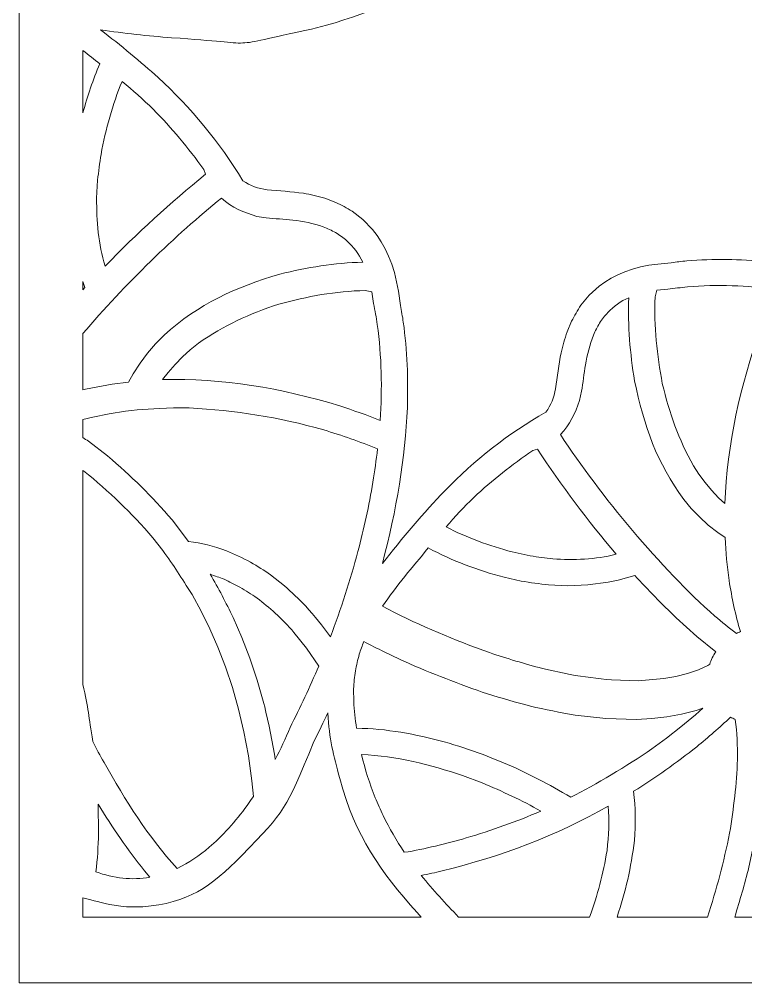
# Model space of a CAD drawing. Header units: centimetres. Extents: x -9.5 to 7.2, y -13.8 to 13.8.
# Drawn here: x 0.095 to 3.713, y -13.847 to -9.052 of the extents above; entities that cross this region are included whole.
import ezdxf

# ---------------------------------------------------------------- set-up
doc = ezdxf.new("R2010")
doc.units = ezdxf.units.CM
doc.header["$MEASUREMENT"] = 0
doc.layers.add('layer 1', color=7, linetype='Continuous')

msp = doc.modelspace()

# ---------------------------------------------------------------- linework, layer by layer
at = {"layer": 'layer 1', "color": 242, "lineweight": 9}
for points, knots in [([(0.09502, 13.84713), (0.09502, 13.84713), (7.15989, 13.84713), (7.15989, 13.84713), (7.15989, 13.84713), (7.15989, 13.84713), (7.15989, -13.84713), (7.15989, -13.84713), (7.15989, -13.84713), (7.15989, -13.84713), (0.09502, -13.84713), (0.09502, -13.84713), (0.09502, -13.84713), (0.09502, -13.84713), (0.09502, 13.84713), (0.09502, 13.84713)], [0, 0, 0, 0, 0.2, 0.2, 0.2, 0.2, 0.4, 0.4, 0.4, 0.4, 0.6, 0.6, 0.6, 0.6, 1, 1, 1, 1]), ([(4.87323, -10.56734), (4.75307, -10.39796), (4.66368, -10.22012), (4.59922, -9.97382), (4.59922, -9.97382), (4.55261, -9.79555), (4.52804, -9.69434), (4.52184, -9.46292), (4.52184, -9.46292), (4.5225, -9.41714), (4.52495, -9.37311), (4.52938, -9.32741), (4.52938, -9.32741), (4.53545, -9.2842), (4.543, -9.2426), (4.55261, -9.19983), (4.55261, -9.19983), (4.56361, -9.1589), (4.57574, -9.11968), (4.58988, -9.07956), (4.58988, -9.07956), (4.60503, -9.04094), (4.62126, -9.00362), (4.639, -8.96611), (4.639, -8.96611), (4.66907, -8.9072), (4.70154, -8.85163), (4.7371, -8.79662), (4.7371, -8.79662), (4.7371, -8.79662), (4.74194, -8.78655), (4.74194, -8.78655), (4.74194, -8.78655), (4.74194, -8.78655), (4.74303, -8.78757), (4.74303, -8.78757), (4.74303, -8.78757), (4.75006, -8.77668), (4.75728, -8.76591), (4.76459, -8.75505), (4.76459, -8.75505), (4.80244, -8.7011), (4.84437, -8.64411), (4.88851, -8.58619), (4.88851, -8.58619), (4.85339, -8.59857), (4.81787, -8.6097), (4.7818, -8.61961), (4.7818, -8.61961), (4.74714, -8.6284), (4.71259, -8.63584), (4.67748, -8.64217), (4.67748, -8.64217), (4.65079, -8.64638), (4.62432, -8.64989), (4.59754, -8.65283), (4.59754, -8.65283), (4.35701, -8.67322), (4.16492, -8.64177), (3.91823, -8.50089), (3.91823, -8.50089), (3.91823, -8.50089), (3.88053, -8.47791), (3.88053, -8.47791), (3.88053, -8.47791), (3.65664, -8.33381), (3.76128, -8.41428), (3.5692, -8.21804), (3.5692, -8.21804), (3.50333, -8.14953), (3.44054, -8.07831), (3.37989, -8.00482), (3.37989, -8.00482), (3.26994, -7.86789), (3.19606, -7.75574), (3.14849, -7.57068), (3.14849, -7.57068), (3.1384, -7.53138), (3.13041, -7.49946), (3.12424, -7.46651), (3.12424, -7.46651), (3.11214, -7.50185), (3.09953, -7.53696), (3.08623, -7.57167), (3.08623, -7.57167), (3.08623, -7.57167), (3.08551, -7.58812), (3.08551, -7.58812), (3.08551, -7.58812), (3.08551, -7.58812), (3.08009, -7.58768), (3.08009, -7.58768), (3.08009, -7.58768), (3.0222, -7.73876), (2.95631, -7.883), (2.88209, -8.02257), (2.88209, -8.02257), (2.84672, -8.0862), (2.81016, -8.14768), (2.77142, -8.20822), (2.77142, -8.20822), (2.74137, -8.25312), (2.71084, -8.29682), (2.67921, -8.33996), (2.67921, -8.33996), (2.3887, -8.71837), (2.10338, -8.9461), (1.62459, -9.0817), (1.62459, -9.0817), (1.62459, -9.0817), (1.54985, -9.10034), (1.54985, -9.10034), (1.54985, -9.10034), (1.09719, -9.19826), (1.32343, -9.17295), (0.85405, -9.14365), (0.85405, -9.14365), (0.73561, -9.13499), (0.61775, -9.12162), (0.50006, -9.10447), (0.50006, -9.10447), (0.60062, -9.18146), (0.70139, -9.26452), (0.78619, -9.34145), (0.78619, -9.34145), (0.94824, -9.49129), (1.09329, -9.66312), (1.20892, -9.85603), (1.20892, -9.85603), (1.24638, -9.88111), (1.28647, -9.89461), (1.32918, -9.90007), (1.32918, -9.90007), (1.38987, -9.90604), (1.44999, -9.90888), (1.51085, -9.91786), (1.51085, -9.91786), (1.54679, -9.92417), (1.58127, -9.93214), (1.61667, -9.9426), (1.61667, -9.9426), (1.61667, -9.9426), (1.67163, -9.96297), (1.67163, -9.96297), (1.67163, -9.96297), (1.70034, -9.97632), (1.72637, -9.99044), (1.75355, -10.00747), (1.75355, -10.00747), (1.75355, -10.00747), (1.80602, -10.04795), (1.80602, -10.04795), (1.80602, -10.04795), (1.80602, -10.04795), (1.85475, -10.09842), (1.85475, -10.09842), (1.85475, -10.09842), (1.85475, -10.09842), (1.87724, -10.12755), (1.87724, -10.12755), (1.87724, -10.12755), (1.87724, -10.12755), (1.89813, -10.15924), (1.89813, -10.15924), (1.89813, -10.15924), (1.89813, -10.15924), (1.91738, -10.1936), (1.91738, -10.1936), (1.91738, -10.1936), (1.91738, -10.1936), (1.93472, -10.2307), (1.93472, -10.2307), (1.93472, -10.2307), (1.93472, -10.2307), (1.95006, -10.27037), (1.95006, -10.27037), (1.95006, -10.27037), (1.95006, -10.27037), (1.96329, -10.31273), (1.96329, -10.31273), (1.96329, -10.31273), (1.96329, -10.31273), (1.97438, -10.35787), (1.97438, -10.35787), (1.97438, -10.35787), (1.97438, -10.35787), (1.98325, -10.40583), (1.98325, -10.40583), (1.98325, -10.40583), (1.98325, -10.40583), (1.99393, -10.47567), (1.99393, -10.47567), (1.99393, -10.47567), (1.99896, -10.5035), (2.00363, -10.53118), (2.00786, -10.55911), (2.00786, -10.55911), (2.02744, -10.70201), (2.03237, -10.84221), (2.02787, -10.98474), (2.02787, -10.98474), (2.01706, -11.2327), (1.97449, -11.49522), (1.90353, -11.76111), (1.90353, -11.76111), (1.99978, -11.6368), (2.11268, -11.5043), (2.21386, -11.39885), (2.21386, -11.39885), (2.36304, -11.24637), (2.53148, -11.11197), (2.71769, -11.00805), (2.71769, -11.00805), (2.74323, -10.97226), (2.75837, -10.93322), (2.76611, -10.89107), (2.76611, -10.89107), (2.77543, -10.8311), (2.78188, -10.77149), (2.79401, -10.71155), (2.79401, -10.71155), (2.80218, -10.67616), (2.81174, -10.64243), (2.82363, -10.60777), (2.82363, -10.60777), (2.82363, -10.60777), (2.84607, -10.55435), (2.84607, -10.55435), (2.84607, -10.55435), (2.8602, -10.52659), (2.87488, -10.50151), (2.89237, -10.47544), (2.89237, -10.47544), (2.89237, -10.47544), (2.93329, -10.42566), (2.93329, -10.42566), (2.93329, -10.42566), (2.93329, -10.42566), (2.98314, -10.38005), (2.98314, -10.38005), (2.98314, -10.38005), (2.98314, -10.38005), (3.01156, -10.35939), (3.01156, -10.35939), (3.01156, -10.35939), (3.01156, -10.35939), (3.04229, -10.34038), (3.04229, -10.34038), (3.04229, -10.34038), (3.04229, -10.34038), (3.07544, -10.32329), (3.07544, -10.32329), (3.07544, -10.32329), (3.07544, -10.32329), (3.11084, -10.30808), (3.11084, -10.30808), (3.11084, -10.30808), (3.11084, -10.30808), (3.14856, -10.29518), (3.14856, -10.29518), (3.14856, -10.29518), (3.14856, -10.29518), (3.18875, -10.28439), (3.18875, -10.28439), (3.18875, -10.28439), (3.18875, -10.28439), (3.23128, -10.27595), (3.23128, -10.27595), (3.23128, -10.27595), (3.23128, -10.27595), (3.27625, -10.26984), (3.27625, -10.26984), (3.27625, -10.26984), (3.27625, -10.26984), (3.34185, -10.26319), (3.34185, -10.26319), (3.34185, -10.26319), (3.36782, -10.25978), (3.39385, -10.25673), (3.41995, -10.25417), (3.41995, -10.25417), (3.55374, -10.24283), (3.68405, -10.2459), (3.81587, -10.25847), (3.81587, -10.25847), (4.15421, -10.29513), (4.51754, -10.40228), (4.87323, -10.56734)], [0, 0, 0, 0, 0.0136986, 0.0136986, 0.0136986, 0.0136986, 0.0273973, 0.0273973, 0.0273973, 0.0273973, 0.0410959, 0.0410959, 0.0410959, 0.0410959, 0.0547945, 0.0547945, 0.0547945, 0.0547945, 0.0684932, 0.0684932, 0.0684932, 0.0684932, 0.0821918, 0.0821918, 0.0821918, 0.0821918, 0.0958904, 0.0958904, 0.0958904, 0.0958904, 0.109589, 0.109589, 0.109589, 0.109589, 0.1232877, 0.1232877, 0.1232877, 0.1232877, 0.1369863, 0.1369863, 0.1369863, 0.1369863, 0.1506849, 0.1506849, 0.1506849, 0.1506849, 0.1643836, 0.1643836, 0.1643836, 0.1643836, 0.1780822, 0.1780822, 0.1780822, 0.1780822, 0.1917808, 0.1917808, 0.1917808, 0.1917808, 0.2054795, 0.2054795, 0.2054795, 0.2054795, 0.2191781, 0.2191781, 0.2191781, 0.2191781, 0.2328767, 0.2328767, 0.2328767, 0.2328767, 0.2465753, 0.2465753, 0.2465753, 0.2465753, 0.260274, 0.260274, 0.260274, 0.260274, 0.2739726, 0.2739726, 0.2739726, 0.2739726, 0.2876712, 0.2876712, 0.2876712, 0.2876712, 0.3013699, 0.3013699, 0.3013699, 0.3013699, 0.3150685, 0.3150685, 0.3150685, 0.3150685, 0.3287671, 0.3287671, 0.3287671, 0.3287671, 0.3424658, 0.3424658, 0.3424658, 0.3424658, 0.3561644, 0.3561644, 0.3561644, 0.3561644, 0.369863, 0.369863, 0.369863, 0.369863, 0.3835616, 0.3835616, 0.3835616, 0.3835616, 0.3972603, 0.3972603, 0.3972603, 0.3972603, 0.4109589, 0.4109589, 0.4109589, 0.4109589, 0.4246575, 0.4246575, 0.4246575, 0.4246575, 0.4383562, 0.4383562, 0.4383562, 0.4383562, 0.4520548, 0.4520548, 0.4520548, 0.4520548, 0.4657534, 0.4657534, 0.4657534, 0.4657534, 0.4794521, 0.4794521, 0.4794521, 0.4794521, 0.4931507, 0.4931507, 0.4931507, 0.4931507, 0.5068493, 0.5068493, 0.5068493, 0.5068493, 0.5205479, 0.5205479, 0.5205479, 0.5205479, 0.5342466, 0.5342466, 0.5342466, 0.5342466, 0.5479452, 0.5479452, 0.5479452, 0.5479452, 0.5616438, 0.5616438, 0.5616438, 0.5616438, 0.5753425, 0.5753425, 0.5753425, 0.5753425, 0.5890411, 0.5890411, 0.5890411, 0.5890411, 0.6027397, 0.6027397, 0.6027397, 0.6027397, 0.6164384, 0.6164384, 0.6164384, 0.6164384, 0.630137, 0.630137, 0.630137, 0.630137, 0.6438356, 0.6438356, 0.6438356, 0.6438356, 0.6575342, 0.6575342, 0.6575342, 0.6575342, 0.6712329, 0.6712329, 0.6712329, 0.6712329, 0.6849315, 0.6849315, 0.6849315, 0.6849315, 0.6986301, 0.6986301, 0.6986301, 0.6986301, 0.7123288, 0.7123288, 0.7123288, 0.7123288, 0.7260274, 0.7260274, 0.7260274, 0.7260274, 0.739726, 0.739726, 0.739726, 0.739726, 0.7534247, 0.7534247, 0.7534247, 0.7534247, 0.7671233, 0.7671233, 0.7671233, 0.7671233, 0.7808219, 0.7808219, 0.7808219, 0.7808219, 0.7945205, 0.7945205, 0.7945205, 0.7945205, 0.8082192, 0.8082192, 0.8082192, 0.8082192, 0.8219178, 0.8219178, 0.8219178, 0.8219178, 0.8356164, 0.8356164, 0.8356164, 0.8356164, 0.8493151, 0.8493151, 0.8493151, 0.8493151, 0.8630137, 0.8630137, 0.8630137, 0.8630137, 0.8767123, 0.8767123, 0.8767123, 0.8767123, 0.890411, 0.890411, 0.890411, 0.890411, 0.9041096, 0.9041096, 0.9041096, 0.9041096, 0.9178082, 0.9178082, 0.9178082, 0.9178082, 0.9315068, 0.9315068, 0.9315068, 0.9315068, 0.9452055, 0.9452055, 0.9452055, 0.9452055, 0.9589041, 0.9589041, 0.9589041, 0.9589041, 0.9726027, 0.9726027, 0.9726027, 0.9726027, 1, 1, 1, 1]), ([(0.41219, -9.51688), (0.41219, -9.51688), (0.41219, -9.20721), (0.41219, -9.20721), (0.41219, -9.20721), (0.4402, -9.22907), (0.46809, -9.2512), (0.49605, -9.27332), (0.49605, -9.27332), (0.46235, -9.35237), (0.43472, -9.43352), (0.41219, -9.51688)], [0, 0, 0, 0, 0.25, 0.25, 0.25, 0.25, 0.5, 0.5, 0.5, 0.5, 1, 1, 1, 1]), ([(0.60695, -9.36119), (0.55924, -9.4771), (0.52577, -9.59822), (0.50228, -9.72396), (0.50228, -9.72396), (0.49543, -9.7668), (0.48981, -9.80926), (0.48532, -9.85274), (0.48532, -9.85274), (0.48532, -9.85274), (0.48033, -9.94285), (0.48033, -9.94285), (0.48033, -9.94285), (0.4798, -10.05578), (0.48855, -10.17009), (0.52261, -10.28046), (0.52261, -10.28046), (0.68049, -10.11749), (0.84773, -9.96489), (1.02294, -9.82347), (1.02294, -9.82347), (1.02294, -9.82347), (1.01445, -9.79954), (1.01445, -9.79954), (1.01445, -9.79954), (0.93713, -9.69253), (0.85421, -9.59206), (0.76176, -9.49973), (0.76176, -9.49973), (0.71189, -9.45082), (0.66042, -9.40496), (0.60695, -9.36119)], [0, 0, 0, 0, 0.1111111, 0.1111111, 0.1111111, 0.1111111, 0.2222222, 0.2222222, 0.2222222, 0.2222222, 0.3333333, 0.3333333, 0.3333333, 0.3333333, 0.4444444, 0.4444444, 0.4444444, 0.4444444, 0.5555556, 0.5555556, 0.5555556, 0.5555556, 0.6666667, 0.6666667, 0.6666667, 0.6666667, 0.7777778, 0.7777778, 0.7777778, 0.7777778, 1, 1, 1, 1]), ([(0.41219, -10.89685), (0.41219, -10.89685), (0.41219, -10.6162), (0.41219, -10.6162), (0.41219, -10.6162), (0.61895, -10.37224), (0.87523, -10.12496), (1.10228, -9.94169), (1.10228, -9.94169), (1.15433, -9.98804), (1.21487, -10.01511), (1.2786, -10.03257), (1.2786, -10.03257), (1.2786, -10.03257), (1.32475, -10.04027), (1.32475, -10.04027), (1.32475, -10.04027), (1.36887, -10.04461), (1.41309, -10.04685), (1.45739, -10.05146), (1.45739, -10.05146), (1.5096, -10.05786), (1.55834, -10.06742), (1.60921, -10.08493), (1.60921, -10.08493), (1.63046, -10.09341), (1.65025, -10.10258), (1.67078, -10.11362), (1.67078, -10.11362), (1.69058, -10.12603), (1.7081, -10.13852), (1.72648, -10.15378), (1.72648, -10.15378), (1.75896, -10.18499), (1.78652, -10.21882), (1.80626, -10.26083), (1.80626, -10.26083), (1.66558, -10.26401), (1.52816, -10.28695), (1.39319, -10.32026), (1.39319, -10.32026), (1.1731, -10.38455), (0.98809, -10.46856), (0.81656, -10.62346), (0.81656, -10.62346), (0.81656, -10.62346), (0.77431, -10.66661), (0.77431, -10.66661), (0.77431, -10.66661), (0.77431, -10.66661), (0.73416, -10.71315), (0.73416, -10.71315), (0.73416, -10.71315), (0.73416, -10.71315), (0.69649, -10.76312), (0.69649, -10.76312), (0.69649, -10.76312), (0.69649, -10.76312), (0.66156, -10.81666), (0.66156, -10.81666), (0.66156, -10.81666), (0.66156, -10.81666), (0.63876, -10.85763), (0.63876, -10.85763), (0.63876, -10.85763), (0.56652, -10.86569), (0.49636, -10.87892), (0.42543, -10.89346), (0.42543, -10.89346), (0.42543, -10.89346), (0.41219, -10.89685), (0.41219, -10.89685)], [0, 0, 0, 0, 0.0526316, 0.0526316, 0.0526316, 0.0526316, 0.1052632, 0.1052632, 0.1052632, 0.1052632, 0.1578947, 0.1578947, 0.1578947, 0.1578947, 0.2105263, 0.2105263, 0.2105263, 0.2105263, 0.2631579, 0.2631579, 0.2631579, 0.2631579, 0.3157895, 0.3157895, 0.3157895, 0.3157895, 0.3684211, 0.3684211, 0.3684211, 0.3684211, 0.4210526, 0.4210526, 0.4210526, 0.4210526, 0.4736842, 0.4736842, 0.4736842, 0.4736842, 0.5263158, 0.5263158, 0.5263158, 0.5263158, 0.5789474, 0.5789474, 0.5789474, 0.5789474, 0.6315789, 0.6315789, 0.6315789, 0.6315789, 0.6842105, 0.6842105, 0.6842105, 0.6842105, 0.7368421, 0.7368421, 0.7368421, 0.7368421, 0.7894737, 0.7894737, 0.7894737, 0.7894737, 0.8421053, 0.8421053, 0.8421053, 0.8421053, 0.8947368, 0.8947368, 0.8947368, 0.8947368, 1, 1, 1, 1]), ([(0.41219, -10.39862), (0.41219, -10.39862), (0.41219, -10.35689), (0.41219, -10.35689), (0.41219, -10.35689), (0.41219, -10.35689), (0.42231, -10.38752), (0.42231, -10.38752), (0.42231, -10.38752), (0.42231, -10.38752), (0.41219, -10.39862), (0.41219, -10.39862)], [0, 0, 0, 0, 0.25, 0.25, 0.25, 0.25, 0.5, 0.5, 0.5, 0.5, 1, 1, 1, 1]), ([(0.80904, -10.84548), (1.10416, -10.83661), (1.40175, -10.88761), (1.69098, -10.97599), (1.69098, -10.97599), (1.75882, -10.99805), (1.82581, -11.02166), (1.89264, -11.04824), (1.89264, -11.04824), (1.903, -10.88937), (1.90015, -10.73075), (1.8782, -10.57088), (1.8782, -10.57088), (1.87287, -10.53592), (1.86684, -10.5014), (1.85987, -10.46672), (1.85987, -10.46672), (1.85987, -10.46672), (1.85171, -10.40799), (1.85171, -10.40799), (1.85171, -10.40799), (1.85171, -10.40799), (1.81822, -10.40179), (1.81822, -10.40179), (1.81822, -10.40179), (1.67168, -10.40504), (1.52811, -10.43098), (1.38856, -10.46954), (1.38856, -10.46954), (1.23902, -10.51822), (1.11731, -10.57528), (0.98728, -10.6638), (0.98728, -10.6638), (0.98728, -10.6638), (0.94675, -10.69643), (0.94675, -10.69643), (0.94675, -10.69643), (0.94675, -10.69643), (0.90785, -10.73151), (0.90785, -10.73151), (0.90785, -10.73151), (0.90785, -10.73151), (0.87084, -10.76932), (0.87084, -10.76932), (0.87084, -10.76932), (0.87084, -10.76932), (0.83597, -10.80975), (0.83597, -10.80975), (0.83597, -10.80975), (0.83597, -10.80975), (0.80904, -10.84548), (0.80904, -10.84548)], [0, 0, 0, 0, 0.0714286, 0.0714286, 0.0714286, 0.0714286, 0.1428571, 0.1428571, 0.1428571, 0.1428571, 0.2142857, 0.2142857, 0.2142857, 0.2142857, 0.2857143, 0.2857143, 0.2857143, 0.2857143, 0.3571429, 0.3571429, 0.3571429, 0.3571429, 0.4285714, 0.4285714, 0.4285714, 0.4285714, 0.5, 0.5, 0.5, 0.5, 0.5714286, 0.5714286, 0.5714286, 0.5714286, 0.6428571, 0.6428571, 0.6428571, 0.6428571, 0.7142857, 0.7142857, 0.7142857, 0.7142857, 0.7857143, 0.7857143, 0.7857143, 0.7857143, 0.8571429, 0.8571429, 0.8571429, 0.8571429, 1, 1, 1, 1]), ([(3.60978, -11.46174), (3.6202, -11.16797), (3.68628, -10.87513), (3.78647, -10.59278), (3.78647, -10.59278), (3.81125, -10.52653), (3.83736, -10.46137), (3.86612, -10.3965), (3.86612, -10.3965), (3.71961, -10.37709), (3.57239, -10.37096), (3.42272, -10.38362), (3.42272, -10.38362), (3.38999, -10.38689), (3.35756, -10.39103), (3.32495, -10.39587), (3.32495, -10.39587), (3.32495, -10.39587), (3.27002, -10.40071), (3.27002, -10.40071), (3.27002, -10.40071), (3.27002, -10.40071), (3.26214, -10.43367), (3.26214, -10.43367), (3.26214, -10.43367), (3.25585, -10.57943), (3.271, -10.72368), (3.29788, -10.86447), (3.29788, -10.86447), (3.33354, -11.01578), (3.37874, -11.14001), (3.45263, -11.27423), (3.45263, -11.27423), (3.45263, -11.27423), (3.48033, -11.31643), (3.48033, -11.31643), (3.48033, -11.31643), (3.48033, -11.31643), (3.51042, -11.35707), (3.51042, -11.35707), (3.51042, -11.35707), (3.51042, -11.35707), (3.54309, -11.39604), (3.54309, -11.39604), (3.54309, -11.39604), (3.54309, -11.39604), (3.57836, -11.43293), (3.57836, -11.43293), (3.57836, -11.43293), (3.57836, -11.43293), (3.60978, -11.46174), (3.60978, -11.46174)], [0, 0, 0, 0, 0.0714286, 0.0714286, 0.0714286, 0.0714286, 0.1428571, 0.1428571, 0.1428571, 0.1428571, 0.2142857, 0.2142857, 0.2142857, 0.2142857, 0.2857143, 0.2857143, 0.2857143, 0.2857143, 0.3571429, 0.3571429, 0.3571429, 0.3571429, 0.4285714, 0.4285714, 0.4285714, 0.4285714, 0.5, 0.5, 0.5, 0.5, 0.5714286, 0.5714286, 0.5714286, 0.5714286, 0.6428571, 0.6428571, 0.6428571, 0.6428571, 0.7142857, 0.7142857, 0.7142857, 0.7142857, 0.7857143, 0.7857143, 0.7857143, 0.7857143, 0.8571429, 0.8571429, 0.8571429, 0.8571429, 1, 1, 1, 1]), ([(3.66677, -12.10851), (3.6733, -12.10523), (3.67993, -12.10229), (3.68671, -12.0996), (3.68671, -12.0996), (3.66131, -12.01686), (3.64502, -11.93145), (3.63004, -11.84573), (3.63004, -11.84573), (3.62106, -11.77433), (3.61325, -11.70383), (3.61035, -11.63162), (3.61035, -11.63162), (3.61035, -11.63162), (3.57382, -11.60664), (3.57382, -11.60664), (3.57382, -11.60664), (3.57382, -11.60664), (3.52632, -11.5689), (3.52632, -11.5689), (3.52632, -11.5689), (3.52632, -11.5689), (3.48235, -11.52863), (3.48235, -11.52863), (3.48235, -11.52863), (3.48235, -11.52863), (3.44181, -11.48606), (3.44181, -11.48606), (3.44181, -11.48606), (3.44181, -11.48606), (3.40443, -11.44165), (3.40443, -11.44165), (3.40443, -11.44165), (3.2716, -11.26234), (3.20538, -11.0737), (3.15967, -10.85135), (3.15967, -10.85135), (3.13736, -10.71538), (3.12478, -10.57749), (3.13066, -10.43751), (3.13066, -10.43751), (3.09051, -10.45473), (3.05742, -10.48017), (3.02638, -10.51071), (3.02638, -10.51071), (3.01114, -10.52809), (2.99841, -10.54472), (2.9856, -10.56376), (2.9856, -10.56376), (2.97412, -10.58352), (2.96433, -10.60259), (2.95515, -10.62331), (2.95515, -10.62331), (2.93573, -10.67283), (2.92375, -10.72077), (2.91448, -10.77228), (2.91448, -10.77228), (2.9075, -10.81597), (2.90257, -10.85984), (2.89581, -10.90348), (2.89581, -10.90348), (2.89581, -10.90348), (2.88568, -10.94892), (2.88568, -10.94892), (2.88568, -10.94892), (2.86556, -11.01127), (2.83657, -11.06979), (2.79036, -11.11885), (2.79036, -11.11885), (2.99177, -11.42457), (3.28983, -11.78519), (3.55942, -12.02213), (3.55942, -12.02213), (3.59481, -12.05161), (3.63021, -12.08055), (3.66677, -12.10851)], [0, 0, 0, 0, 0.05, 0.05, 0.05, 0.05, 0.1, 0.1, 0.1, 0.1, 0.15, 0.15, 0.15, 0.15, 0.2, 0.2, 0.2, 0.2, 0.25, 0.25, 0.25, 0.25, 0.3, 0.3, 0.3, 0.3, 0.35, 0.35, 0.35, 0.35, 0.4, 0.4, 0.4, 0.4, 0.45, 0.45, 0.45, 0.45, 0.5, 0.5, 0.5, 0.5, 0.55, 0.55, 0.55, 0.55, 0.6, 0.6, 0.6, 0.6, 0.65, 0.65, 0.65, 0.65, 0.7, 0.7, 0.7, 0.7, 0.75, 0.75, 0.75, 0.75, 0.8, 0.8, 0.8, 0.8, 0.85, 0.85, 0.85, 0.85, 0.9, 0.9, 0.9, 0.9, 1, 1, 1, 1]), ([(0.41219, -11.13331), (0.41219, -11.13331), (0.41219, -11.04413), (0.41219, -11.04413), (0.41219, -11.04413), (0.41219, -11.04413), (0.46158, -11.03139), (0.46158, -11.03139), (0.46158, -11.03139), (0.46158, -11.03139), (0.54281, -11.01478), (0.54281, -11.01478), (0.54281, -11.01478), (0.54281, -11.01478), (0.62376, -11.00202), (0.62376, -11.00202), (0.62376, -11.00202), (0.70783, -10.99266), (0.7627, -10.98975), (0.86337, -10.98514), (0.86337, -10.98514), (0.86337, -10.98514), (0.9414, -10.98567), (0.9414, -10.98567), (0.9414, -10.98567), (1.17108, -10.99919), (1.38497, -11.03105), (1.61141, -11.09551), (1.61141, -11.09551), (1.70212, -11.12316), (1.79112, -11.15356), (1.87961, -11.19013), (1.87961, -11.19013), (1.87961, -11.19013), (1.87973, -11.19021), (1.87973, -11.19021), (1.87973, -11.19021), (1.87259, -11.24553), (1.86541, -11.30058), (1.8566, -11.35551), (1.8566, -11.35551), (1.8366, -11.47252), (1.81163, -11.58685), (1.78202, -11.70074), (1.78202, -11.70074), (1.74297, -11.84558), (1.69725, -11.98666), (1.64463, -12.12553), (1.64463, -12.12553), (1.60631, -12.07144), (1.56538, -12.0219), (1.52152, -11.97283), (1.52152, -11.97283), (1.48714, -11.9373), (1.45288, -11.90433), (1.41615, -11.87187), (1.41615, -11.87187), (1.41615, -11.87187), (1.34705, -11.81761), (1.34705, -11.81761), (1.34705, -11.81761), (1.31422, -11.79488), (1.2817, -11.77388), (1.24748, -11.75388), (1.24748, -11.75388), (1.20745, -11.73244), (1.16816, -11.71376), (1.12659, -11.69706), (1.12659, -11.69706), (1.06397, -11.67431), (1.0027, -11.65759), (0.93795, -11.65084), (0.93795, -11.65084), (0.93795, -11.65084), (0.85584, -11.54353), (0.85584, -11.54353), (0.85584, -11.54353), (0.7553, -11.42541), (0.65174, -11.32511), (0.53531, -11.22495), (0.53531, -11.22495), (0.53531, -11.22495), (0.43922, -11.1519), (0.43922, -11.1519), (0.43922, -11.1519), (0.43021, -11.14566), (0.42121, -11.13945), (0.41219, -11.13331)], [0, 0, 0, 0, 0.0434783, 0.0434783, 0.0434783, 0.0434783, 0.0869565, 0.0869565, 0.0869565, 0.0869565, 0.1304348, 0.1304348, 0.1304348, 0.1304348, 0.173913, 0.173913, 0.173913, 0.173913, 0.2173913, 0.2173913, 0.2173913, 0.2173913, 0.2608696, 0.2608696, 0.2608696, 0.2608696, 0.3043478, 0.3043478, 0.3043478, 0.3043478, 0.3478261, 0.3478261, 0.3478261, 0.3478261, 0.3913043, 0.3913043, 0.3913043, 0.3913043, 0.4347826, 0.4347826, 0.4347826, 0.4347826, 0.4782609, 0.4782609, 0.4782609, 0.4782609, 0.5217391, 0.5217391, 0.5217391, 0.5217391, 0.5652174, 0.5652174, 0.5652174, 0.5652174, 0.6086957, 0.6086957, 0.6086957, 0.6086957, 0.6521739, 0.6521739, 0.6521739, 0.6521739, 0.6956522, 0.6956522, 0.6956522, 0.6956522, 0.7391304, 0.7391304, 0.7391304, 0.7391304, 0.7826087, 0.7826087, 0.7826087, 0.7826087, 0.826087, 0.826087, 0.826087, 0.826087, 0.8695652, 0.8695652, 0.8695652, 0.8695652, 0.9130435, 0.9130435, 0.9130435, 0.9130435, 1, 1, 1, 1]), ([(2.22081, -11.57812), (2.32529, -11.63211), (2.43544, -11.67229), (2.55061, -11.7028), (2.55061, -11.7028), (2.5899, -11.71205), (2.62892, -11.72), (2.66888, -11.72688), (2.66888, -11.72688), (2.66888, -11.72688), (2.75213, -11.73702), (2.75213, -11.73702), (2.75213, -11.73702), (2.85682, -11.74394), (2.96337, -11.7418), (3.06792, -11.71421), (3.06792, -11.71421), (2.92676, -11.54803), (2.79575, -11.3732), (2.6757, -11.19106), (2.6757, -11.19106), (2.6757, -11.19106), (2.653, -11.19807), (2.653, -11.19807), (2.653, -11.19807), (2.54884, -11.26893), (2.45055, -11.34558), (2.35908, -11.43211), (2.35908, -11.43211), (2.31053, -11.47883), (2.26478, -11.52746), (2.22081, -11.57812)], [0, 0, 0, 0, 0.1111111, 0.1111111, 0.1111111, 0.1111111, 0.2222222, 0.2222222, 0.2222222, 0.2222222, 0.3333333, 0.3333333, 0.3333333, 0.3333333, 0.4444444, 0.4444444, 0.4444444, 0.4444444, 0.5555556, 0.5555556, 0.5555556, 0.5555556, 0.6666667, 0.6666667, 0.6666667, 0.6666667, 0.7777778, 0.7777778, 0.7777778, 0.7777778, 1, 1, 1, 1]), ([(0.41219, -12.36304), (0.41219, -12.36304), (0.41219, -11.29713), (0.41219, -11.29713), (0.41219, -11.29713), (0.41219, -11.29713), (0.41565, -11.29968), (0.41565, -11.29968), (0.41565, -11.29968), (0.54226, -11.40194), (0.65279, -11.50642), (0.76006, -11.6323), (0.76006, -11.6323), (0.76006, -11.6323), (0.81045, -11.6963), (0.81045, -11.6963), (0.81045, -11.6963), (0.865, -11.77166), (0.90182, -11.8293), (0.95562, -11.91543), (0.95562, -11.91543), (0.95562, -11.91543), (1.00079, -11.99783), (1.00079, -11.99783), (1.00079, -11.99783), (1.00079, -11.99783), (1.04383, -12.0851), (1.04383, -12.0851), (1.04383, -12.0851), (1.04383, -12.0851), (1.08429, -12.17733), (1.08429, -12.17733), (1.08429, -12.17733), (1.08429, -12.17733), (1.12192, -12.27476), (1.12192, -12.27476), (1.12192, -12.27476), (1.12192, -12.27476), (1.15626, -12.37736), (1.15626, -12.37736), (1.15626, -12.37736), (1.15626, -12.37736), (1.1869, -12.48539), (1.1869, -12.48539), (1.1869, -12.48539), (1.1869, -12.48539), (1.21371, -12.59886), (1.21371, -12.59886), (1.21371, -12.59886), (1.21371, -12.59886), (1.23608, -12.71799), (1.23608, -12.71799), (1.23608, -12.71799), (1.23608, -12.71799), (1.25368, -12.84287), (1.25368, -12.84287), (1.25368, -12.84287), (1.25368, -12.84287), (1.26112, -12.92023), (1.26112, -12.92023), (1.26112, -12.92023), (1.20629, -13.00164), (1.14511, -13.07577), (1.07546, -13.14266), (1.07546, -13.14266), (1.07546, -13.14266), (1.04152, -13.17302), (1.04152, -13.17302), (1.04152, -13.17302), (0.99143, -13.21463), (0.93991, -13.25019), (0.88153, -13.27838), (0.88153, -13.27838), (0.73798, -13.1224), (0.62259, -12.93757), (0.51752, -12.75146), (0.51752, -12.75146), (0.49824, -12.71679), (0.47925, -12.68207), (0.46075, -12.64706), (0.46075, -12.64706), (0.44154, -12.51743), (0.43856, -12.48323), (0.41219, -12.36304)], [0, 0, 0, 0, 0.0454545, 0.0454545, 0.0454545, 0.0454545, 0.0909091, 0.0909091, 0.0909091, 0.0909091, 0.1363636, 0.1363636, 0.1363636, 0.1363636, 0.1818182, 0.1818182, 0.1818182, 0.1818182, 0.2272727, 0.2272727, 0.2272727, 0.2272727, 0.2727273, 0.2727273, 0.2727273, 0.2727273, 0.3181818, 0.3181818, 0.3181818, 0.3181818, 0.3636364, 0.3636364, 0.3636364, 0.3636364, 0.4090909, 0.4090909, 0.4090909, 0.4090909, 0.4545455, 0.4545455, 0.4545455, 0.4545455, 0.5, 0.5, 0.5, 0.5, 0.5454545, 0.5454545, 0.5454545, 0.5454545, 0.5909091, 0.5909091, 0.5909091, 0.5909091, 0.6363636, 0.6363636, 0.6363636, 0.6363636, 0.6818182, 0.6818182, 0.6818182, 0.6818182, 0.7272727, 0.7272727, 0.7272727, 0.7272727, 0.7727273, 0.7727273, 0.7727273, 0.7727273, 0.8181818, 0.8181818, 0.8181818, 0.8181818, 0.8636364, 0.8636364, 0.8636364, 0.8636364, 0.9090909, 0.9090909, 0.9090909, 0.9090909, 1, 1, 1, 1]), ([(1.93281, -11.98841), (2.09558, -12.07164), (2.26308, -12.14236), (2.43656, -12.20421), (2.43656, -12.20421), (2.52387, -12.23343), (2.61094, -12.25963), (2.7005, -12.283), (2.7005, -12.283), (2.7005, -12.283), (2.83821, -12.31302), (2.83821, -12.31302), (2.83821, -12.31302), (2.90708, -12.32465), (2.97471, -12.33371), (3.0447, -12.34019), (3.0447, -12.34019), (3.0447, -12.34019), (3.17829, -12.34368), (3.17829, -12.34368), (3.17829, -12.34368), (3.17829, -12.34368), (3.30547, -12.33324), (3.30547, -12.33324), (3.30547, -12.33324), (3.30547, -12.33324), (3.36585, -12.3225), (3.36585, -12.3225), (3.36585, -12.3225), (3.36585, -12.3225), (3.42366, -12.30786), (3.42366, -12.30786), (3.42366, -12.30786), (3.42366, -12.30786), (3.47877, -12.28909), (3.47877, -12.28909), (3.47877, -12.28909), (3.47877, -12.28909), (3.5249, -12.26891), (3.5249, -12.26891), (3.5249, -12.26891), (3.5249, -12.26891), (3.53412, -12.26231), (3.53412, -12.26231), (3.53412, -12.26231), (3.5411, -12.24015), (3.55125, -12.21912), (3.56387, -12.19983), (3.56387, -12.19983), (3.56387, -12.19983), (3.46923, -12.12301), (3.46923, -12.12301), (3.46923, -12.12301), (3.46923, -12.12301), (3.36615, -12.03025), (3.36615, -12.03025), (3.36615, -12.03025), (3.2954, -11.9622), (3.22638, -11.89287), (3.1608, -11.81997), (3.1608, -11.81997), (3.1608, -11.81997), (3.07853, -11.84359), (3.07853, -11.84359), (3.07853, -11.84359), (3.07853, -11.84359), (3.02749, -11.85413), (3.02749, -11.85413), (3.02749, -11.85413), (3.02749, -11.85413), (2.92635, -11.86732), (2.92635, -11.86732), (2.92635, -11.86732), (2.92635, -11.86732), (2.82742, -11.87105), (2.82742, -11.87105), (2.82742, -11.87105), (2.82742, -11.87105), (2.73152, -11.86662), (2.73152, -11.86662), (2.73152, -11.86662), (2.68528, -11.86183), (2.64034, -11.85563), (2.59487, -11.84778), (2.59487, -11.84778), (2.59487, -11.84778), (2.50975, -11.82902), (2.50975, -11.82902), (2.50975, -11.82902), (2.37739, -11.79399), (2.25155, -11.74694), (2.13235, -11.6833), (2.13235, -11.6833), (2.05291, -11.77784), (1.97377, -11.87151), (1.9048, -11.97359), (1.9048, -11.97359), (1.9048, -11.97359), (1.93281, -11.98841), (1.93281, -11.98841)], [0, 0, 0, 0, 0.0384615, 0.0384615, 0.0384615, 0.0384615, 0.0769231, 0.0769231, 0.0769231, 0.0769231, 0.1153846, 0.1153846, 0.1153846, 0.1153846, 0.1538462, 0.1538462, 0.1538462, 0.1538462, 0.1923077, 0.1923077, 0.1923077, 0.1923077, 0.2307692, 0.2307692, 0.2307692, 0.2307692, 0.2692308, 0.2692308, 0.2692308, 0.2692308, 0.3076923, 0.3076923, 0.3076923, 0.3076923, 0.3461538, 0.3461538, 0.3461538, 0.3461538, 0.3846154, 0.3846154, 0.3846154, 0.3846154, 0.4230769, 0.4230769, 0.4230769, 0.4230769, 0.4615385, 0.4615385, 0.4615385, 0.4615385, 0.5, 0.5, 0.5, 0.5, 0.5384615, 0.5384615, 0.5384615, 0.5384615, 0.5769231, 0.5769231, 0.5769231, 0.5769231, 0.6153846, 0.6153846, 0.6153846, 0.6153846, 0.6538462, 0.6538462, 0.6538462, 0.6538462, 0.6923077, 0.6923077, 0.6923077, 0.6923077, 0.7307692, 0.7307692, 0.7307692, 0.7307692, 0.7692308, 0.7692308, 0.7692308, 0.7692308, 0.8076923, 0.8076923, 0.8076923, 0.8076923, 0.8461538, 0.8461538, 0.8461538, 0.8461538, 0.8846154, 0.8846154, 0.8846154, 0.8846154, 0.9230769, 0.9230769, 0.9230769, 0.9230769, 1, 1, 1, 1]), ([(1.04553, -11.81405), (1.08793, -11.88392), (1.12422, -11.95599), (1.16046, -12.02941), (1.16046, -12.02941), (1.16046, -12.02941), (1.20371, -12.12815), (1.20371, -12.12815), (1.20371, -12.12815), (1.20371, -12.12815), (1.24389, -12.23225), (1.24389, -12.23225), (1.24389, -12.23225), (1.24389, -12.23225), (1.28049, -12.3417), (1.28049, -12.3417), (1.28049, -12.3417), (1.28049, -12.3417), (1.3132, -12.4566), (1.3132, -12.4566), (1.3132, -12.4566), (1.33506, -12.54951), (1.35659, -12.64209), (1.36991, -12.73635), (1.36991, -12.73635), (1.39664, -12.68423), (1.42123, -12.63144), (1.44388, -12.5769), (1.44388, -12.5769), (1.49439, -12.47675), (1.54256, -12.37528), (1.58627, -12.27101), (1.58627, -12.27101), (1.58627, -12.27101), (1.52588, -12.18245), (1.52588, -12.18245), (1.52588, -12.18245), (1.52588, -12.18245), (1.46337, -12.10386), (1.46337, -12.10386), (1.46337, -12.10386), (1.43296, -12.06994), (1.40256, -12.03831), (1.36999, -12.00709), (1.36999, -12.00709), (1.34029, -11.98085), (1.31071, -11.95653), (1.27928, -11.93284), (1.27928, -11.93284), (1.25101, -11.91323), (1.22295, -11.89521), (1.19345, -11.87794), (1.19345, -11.87794), (1.16738, -11.86395), (1.14154, -11.85121), (1.11476, -11.83927), (1.11476, -11.83927), (1.09167, -11.83002), (1.06897, -11.82165), (1.04553, -11.81405)], [0, 0, 0, 0, 0.0625, 0.0625, 0.0625, 0.0625, 0.125, 0.125, 0.125, 0.125, 0.1875, 0.1875, 0.1875, 0.1875, 0.25, 0.25, 0.25, 0.25, 0.3125, 0.3125, 0.3125, 0.3125, 0.375, 0.375, 0.375, 0.375, 0.4375, 0.4375, 0.4375, 0.4375, 0.5, 0.5, 0.5, 0.5, 0.5625, 0.5625, 0.5625, 0.5625, 0.625, 0.625, 0.625, 0.625, 0.6875, 0.6875, 0.6875, 0.6875, 0.75, 0.75, 0.75, 0.75, 0.8125, 0.8125, 0.8125, 0.8125, 0.875, 0.875, 0.875, 0.875, 1, 1, 1, 1]), ([(3.49961, -12.48111), (3.49961, -12.48111), (3.46688, -12.4922), (3.46688, -12.4922), (3.46688, -12.4922), (3.46688, -12.4922), (3.394, -12.51075), (3.394, -12.51075), (3.394, -12.51075), (3.394, -12.51075), (3.3199, -12.52389), (3.3199, -12.52389), (3.3199, -12.52389), (3.3199, -12.52389), (3.24489, -12.53232), (3.24489, -12.53232), (3.24489, -12.53232), (3.24489, -12.53232), (3.16917, -12.5363), (3.16917, -12.5363), (3.16917, -12.5363), (3.16917, -12.5363), (3.0167, -12.53243), (3.0167, -12.53243), (3.0167, -12.53243), (3.0167, -12.53243), (2.86448, -12.51525), (2.86448, -12.51525), (2.86448, -12.51525), (2.78875, -12.50242), (2.71491, -12.48753), (2.64054, -12.47021), (2.64054, -12.47021), (2.56877, -12.4514), (2.49832, -12.43118), (2.42778, -12.40914), (2.42778, -12.40914), (2.28659, -12.36177), (2.1502, -12.30862), (2.01496, -12.24848), (2.01496, -12.24848), (1.94615, -12.21682), (1.87784, -12.18436), (1.81107, -12.14907), (1.81107, -12.14907), (1.80279, -12.16967), (1.79528, -12.19057), (1.78835, -12.21226), (1.78835, -12.21226), (1.78068, -12.24001), (1.77444, -12.26709), (1.7691, -12.29532), (1.7691, -12.29532), (1.76475, -12.32519), (1.76184, -12.35406), (1.76016, -12.384), (1.76016, -12.384), (1.76016, -12.384), (1.76059, -12.4471), (1.76059, -12.4471), (1.76059, -12.4471), (1.76368, -12.49199), (1.76843, -12.5363), (1.77488, -12.58069), (1.77488, -12.58069), (1.92379, -12.58163), (2.07011, -12.6106), (2.21092, -12.64795), (2.21092, -12.64795), (2.27687, -12.66689), (2.34097, -12.68795), (2.40531, -12.71124), (2.40531, -12.71124), (2.45963, -12.73231), (2.51288, -12.75451), (2.56614, -12.77803), (2.56614, -12.77803), (2.56614, -12.77803), (2.67967, -12.83311), (2.67967, -12.83311), (2.67967, -12.83311), (2.7344, -12.8621), (2.78817, -12.89185), (2.84142, -12.92334), (2.84142, -12.92334), (2.96793, -12.86022), (3.11985, -12.76953), (3.24593, -12.68334), (3.24593, -12.68334), (3.24593, -12.68334), (3.31844, -12.63046), (3.31844, -12.63046), (3.31844, -12.63046), (3.31844, -12.63046), (3.39067, -12.57417), (3.39067, -12.57417), (3.39067, -12.57417), (3.39067, -12.57417), (3.46234, -12.51444), (3.46234, -12.51444), (3.46234, -12.51444), (3.46234, -12.51444), (3.49961, -12.48111), (3.49961, -12.48111)], [0, 0, 0, 0, 0.037037, 0.037037, 0.037037, 0.037037, 0.0740741, 0.0740741, 0.0740741, 0.0740741, 0.1111111, 0.1111111, 0.1111111, 0.1111111, 0.1481481, 0.1481481, 0.1481481, 0.1481481, 0.1851852, 0.1851852, 0.1851852, 0.1851852, 0.2222222, 0.2222222, 0.2222222, 0.2222222, 0.2592593, 0.2592593, 0.2592593, 0.2592593, 0.2962963, 0.2962963, 0.2962963, 0.2962963, 0.3333333, 0.3333333, 0.3333333, 0.3333333, 0.3703704, 0.3703704, 0.3703704, 0.3703704, 0.4074074, 0.4074074, 0.4074074, 0.4074074, 0.4444444, 0.4444444, 0.4444444, 0.4444444, 0.4814815, 0.4814815, 0.4814815, 0.4814815, 0.5185185, 0.5185185, 0.5185185, 0.5185185, 0.5555556, 0.5555556, 0.5555556, 0.5555556, 0.5925926, 0.5925926, 0.5925926, 0.5925926, 0.6296296, 0.6296296, 0.6296296, 0.6296296, 0.6666667, 0.6666667, 0.6666667, 0.6666667, 0.7037037, 0.7037037, 0.7037037, 0.7037037, 0.7407407, 0.7407407, 0.7407407, 0.7407407, 0.7777778, 0.7777778, 0.7777778, 0.7777778, 0.8148148, 0.8148148, 0.8148148, 0.8148148, 0.8518519, 0.8518519, 0.8518519, 0.8518519, 0.8888889, 0.8888889, 0.8888889, 0.8888889, 0.9259259, 0.9259259, 0.9259259, 0.9259259, 1, 1, 1, 1]), ([(2.09689, -13.51999), (2.09689, -13.51999), (0.41219, -13.51999), (0.41219, -13.51999), (0.41219, -13.51999), (0.41219, -13.51999), (0.41219, -13.42445), (0.41219, -13.42445), (0.41219, -13.42445), (0.44322, -13.43356), (0.48512, -13.44395), (0.54491, -13.45756), (0.54491, -13.45756), (0.54491, -13.45756), (0.60149, -13.4665), (0.60149, -13.4665), (0.60149, -13.4665), (0.63864, -13.46994), (0.67391, -13.47086), (0.7108, -13.46931), (0.7108, -13.46931), (0.93812, -13.44947), (1.04569, -13.37291), (1.20231, -13.21571), (1.20231, -13.21571), (1.42832, -12.97947), (1.4148, -13.00174), (1.56241, -12.64644), (1.56241, -12.64644), (1.58776, -12.59631), (1.61056, -12.54927), (1.63157, -12.50424), (1.63157, -12.50424), (1.63987, -12.6357), (1.65926, -12.71164), (1.69153, -12.83126), (1.69153, -12.83126), (1.7697, -13.12102), (1.89271, -13.29141), (2.076, -13.49733), (2.076, -13.49733), (2.076, -13.49733), (2.09689, -13.51999), (2.09689, -13.51999)], [0, 0, 0, 0, 0.0833333, 0.0833333, 0.0833333, 0.0833333, 0.1666667, 0.1666667, 0.1666667, 0.1666667, 0.25, 0.25, 0.25, 0.25, 0.3333333, 0.3333333, 0.3333333, 0.3333333, 0.4166667, 0.4166667, 0.4166667, 0.4166667, 0.5, 0.5, 0.5, 0.5, 0.5833333, 0.5833333, 0.5833333, 0.5833333, 0.6666667, 0.6666667, 0.6666667, 0.6666667, 0.75, 0.75, 0.75, 0.75, 0.8333333, 0.8333333, 0.8333333, 0.8333333, 1, 1, 1, 1]), ([(3.52356, -13.51999), (3.52356, -13.51999), (3.0725, -13.51999), (3.0725, -13.51999), (3.0725, -13.51999), (3.11543, -13.39545), (3.14207, -13.27382), (3.15897, -13.13923), (3.15897, -13.13923), (3.16404, -13.05694), (3.16562, -12.97519), (3.15456, -12.89444), (3.15456, -12.89444), (3.26454, -12.82822), (3.36789, -12.75157), (3.46923, -12.67262), (3.46923, -12.67262), (3.52668, -12.62471), (3.58292, -12.57666), (3.6373, -12.52565), (3.6373, -12.52565), (3.64453, -12.52949), (3.65199, -12.53291), (3.6597, -12.5359), (3.6597, -12.5359), (3.65975, -12.5363), (3.65981, -12.53667), (3.65986, -12.53699), (3.65986, -12.53699), (3.67162, -12.60158), (3.67155, -12.66917), (3.67226, -12.73527), (3.67226, -12.73527), (3.66806, -12.86088), (3.65277, -12.97738), (3.63294, -13.10301), (3.63294, -13.10301), (3.60419, -13.24501), (3.56741, -13.38287), (3.52356, -13.51999)], [0, 0, 0, 0, 0.0909091, 0.0909091, 0.0909091, 0.0909091, 0.1818182, 0.1818182, 0.1818182, 0.1818182, 0.2727273, 0.2727273, 0.2727273, 0.2727273, 0.3636364, 0.3636364, 0.3636364, 0.3636364, 0.4545455, 0.4545455, 0.4545455, 0.4545455, 0.5454545, 0.5454545, 0.5454545, 0.5454545, 0.6363636, 0.6363636, 0.6363636, 0.6363636, 0.7272727, 0.7272727, 0.7272727, 0.7272727, 0.8181818, 0.8181818, 0.8181818, 0.8181818, 1, 1, 1, 1]), ([(2.01269, -13.1981), (2.11667, -13.1816), (2.21924, -13.15536), (2.32117, -13.12653), (2.32117, -13.12653), (2.44675, -13.08861), (2.57138, -13.04577), (2.69225, -12.99248), (2.69225, -12.99248), (2.59803, -12.93964), (2.50095, -12.89412), (2.40069, -12.85254), (2.40069, -12.85254), (2.40069, -12.85254), (2.3028, -12.81579), (2.3028, -12.81579), (2.3028, -12.81579), (2.14196, -12.76164), (1.97364, -12.71881), (1.7999, -12.71167), (1.7999, -12.71167), (1.81741, -12.78544), (1.84029, -12.85594), (1.86766, -12.92602), (1.86766, -12.92602), (1.88025, -12.95621), (1.8934, -12.98576), (1.90731, -13.01529), (1.90731, -13.01529), (1.93893, -13.07871), (1.97349, -13.13925), (2.01269, -13.1981)], [0, 0, 0, 0, 0.1111111, 0.1111111, 0.1111111, 0.1111111, 0.2222222, 0.2222222, 0.2222222, 0.2222222, 0.3333333, 0.3333333, 0.3333333, 0.3333333, 0.4444444, 0.4444444, 0.4444444, 0.4444444, 0.5555556, 0.5555556, 0.5555556, 0.5555556, 0.6666667, 0.6666667, 0.6666667, 0.6666667, 0.7777778, 0.7777778, 0.7777778, 0.7777778, 1, 1, 1, 1]), ([(0.48856, -12.95852), (0.48856, -12.95852), (0.49019, -13.10383), (0.49019, -13.10383), (0.49019, -13.10383), (0.48749, -13.16759), (0.4855, -13.23218), (0.47672, -13.29498), (0.47672, -13.29498), (0.56517, -13.32723), (0.65609, -13.33797), (0.74532, -13.32223), (0.74532, -13.32223), (0.74532, -13.32223), (0.71881, -13.29048), (0.71881, -13.29048), (0.71881, -13.29048), (0.63469, -13.18539), (0.55872, -13.07436), (0.48856, -12.95852)], [0, 0, 0, 0, 0.1666667, 0.1666667, 0.1666667, 0.1666667, 0.3333333, 0.3333333, 0.3333333, 0.3333333, 0.5, 0.5, 0.5, 0.5, 0.6666667, 0.6666667, 0.6666667, 0.6666667, 1, 1, 1, 1]), ([(2.93587, -13.51999), (2.93587, -13.51999), (2.2831, -13.51999), (2.2831, -13.51999), (2.2831, -13.51999), (2.21854, -13.45344), (2.15556, -13.3854), (2.09731, -13.31332), (2.09731, -13.31332), (2.13217, -13.30636), (2.16685, -13.29856), (2.20154, -13.29052), (2.20154, -13.29052), (2.49889, -13.21692), (2.76543, -13.11678), (3.02867, -12.96802), (3.02867, -12.96802), (3.0348, -13.04127), (3.0303, -13.11432), (3.0226, -13.18826), (3.0226, -13.18826), (3.00304, -13.30528), (2.97589, -13.4119), (2.93587, -13.51999)], [0, 0, 0, 0, 0.1428571, 0.1428571, 0.1428571, 0.1428571, 0.2857143, 0.2857143, 0.2857143, 0.2857143, 0.4285714, 0.4285714, 0.4285714, 0.4285714, 0.5714286, 0.5714286, 0.5714286, 0.5714286, 0.7142857, 0.7142857, 0.7142857, 0.7142857, 1, 1, 1, 1]), ([(4.07031, -13.51999), (4.07031, -13.51999), (3.65845, -13.51999), (3.65845, -13.51999), (3.65845, -13.51999), (3.68391, -13.43799), (3.7077, -13.35593), (3.72891, -13.27234), (3.72891, -13.27234), (3.72891, -13.27234), (3.76222, -13.1177), (3.76222, -13.1177), (3.76222, -13.1177), (3.76222, -13.1177), (3.78597, -12.96802), (3.78597, -12.96802), (3.78597, -12.96802), (3.78597, -12.96802), (3.83381, -13.08003), (3.83381, -13.08003), (3.83381, -13.08003), (3.83381, -13.08003), (3.89674, -13.20796), (3.89674, -13.20796), (3.89674, -13.20796), (3.93447, -13.27719), (3.97342, -13.34492), (4.01642, -13.41071), (4.01642, -13.41071), (4.03925, -13.44571), (4.05375, -13.48165), (4.07031, -13.51999)], [0, 0, 0, 0, 0.1111111, 0.1111111, 0.1111111, 0.1111111, 0.2222222, 0.2222222, 0.2222222, 0.2222222, 0.3333333, 0.3333333, 0.3333333, 0.3333333, 0.4444444, 0.4444444, 0.4444444, 0.4444444, 0.5555556, 0.5555556, 0.5555556, 0.5555556, 0.6666667, 0.6666667, 0.6666667, 0.6666667, 0.7777778, 0.7777778, 0.7777778, 0.7777778, 1, 1, 1, 1])]:
    msp.add_open_spline(points, degree=3, knots=knots, dxfattribs=at)

doc.saveas('drawing.dxf')
